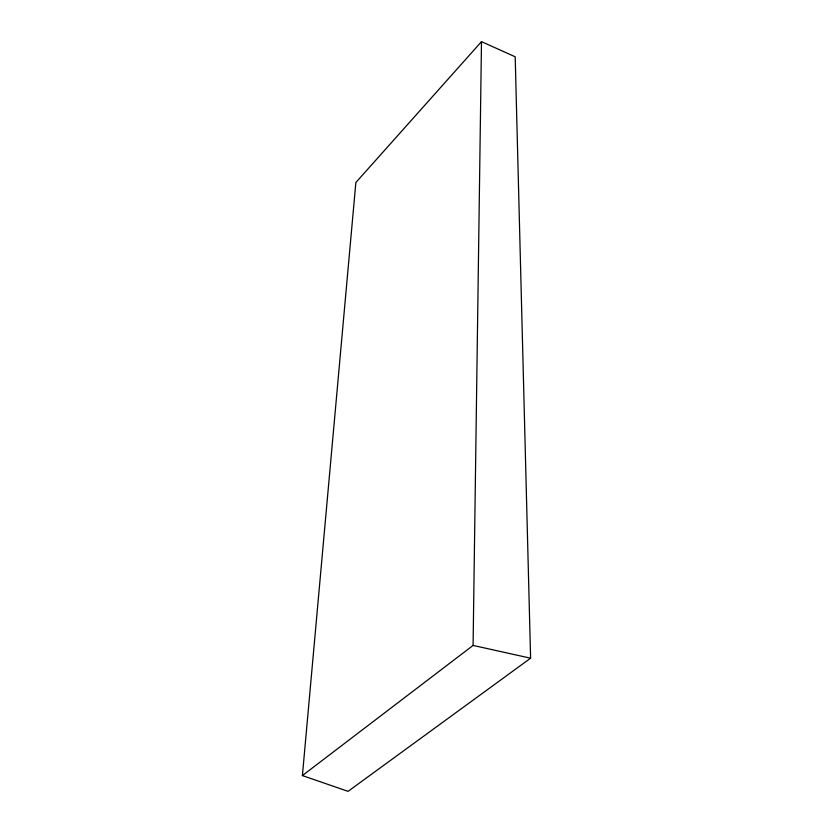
<?xml version="1.0" encoding="UTF-8"?>
<svg xmlns="http://www.w3.org/2000/svg" width="833" height="833" viewBox="0 0 833 833"><rect width="100%" height="100%" fill="white"/><g stroke="black" fill="none" stroke-linecap="round" stroke-linejoin="round"><path stroke-width="1.25" d="M302.4 775.575L473.082 645.429L481.495 41.65L515.19 56.79L530.6 658.195L348.059 791.35L302.4 775.575L355.858 182.531L481.495 41.65M473.082 645.429L530.6 658.195"/></g></svg>
